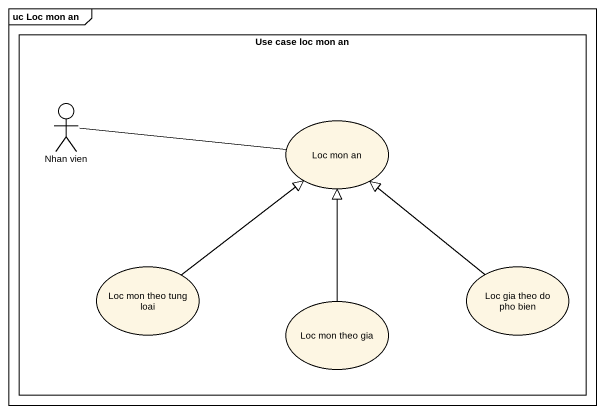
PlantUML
@startuml
mainframe uc Loc mon an
rectangle "Use case loc mon an" as Use_case_loc_mon_an {
  actor "Nhan vien" as Nhan_vien
  usecase "Loc mon an" as Loc_mon_an
  usecase "Loc mon theo tung loai" as Loc_mon_theo_tung_loai
  usecase "Loc gia theo do pho bien" as Loc_gia_theo_do_pho_bien
  usecase "Loc mon theo gia" as Loc_mon_theo_gia
}
Nhan_vien -right- Loc_mon_an
Loc_mon_theo_tung_loai -up-|> Loc_mon_an
Loc_gia_theo_do_pho_bien -up-|> Loc_mon_an
Loc_mon_theo_gia -up-|> Loc_mon_an
@enduml
